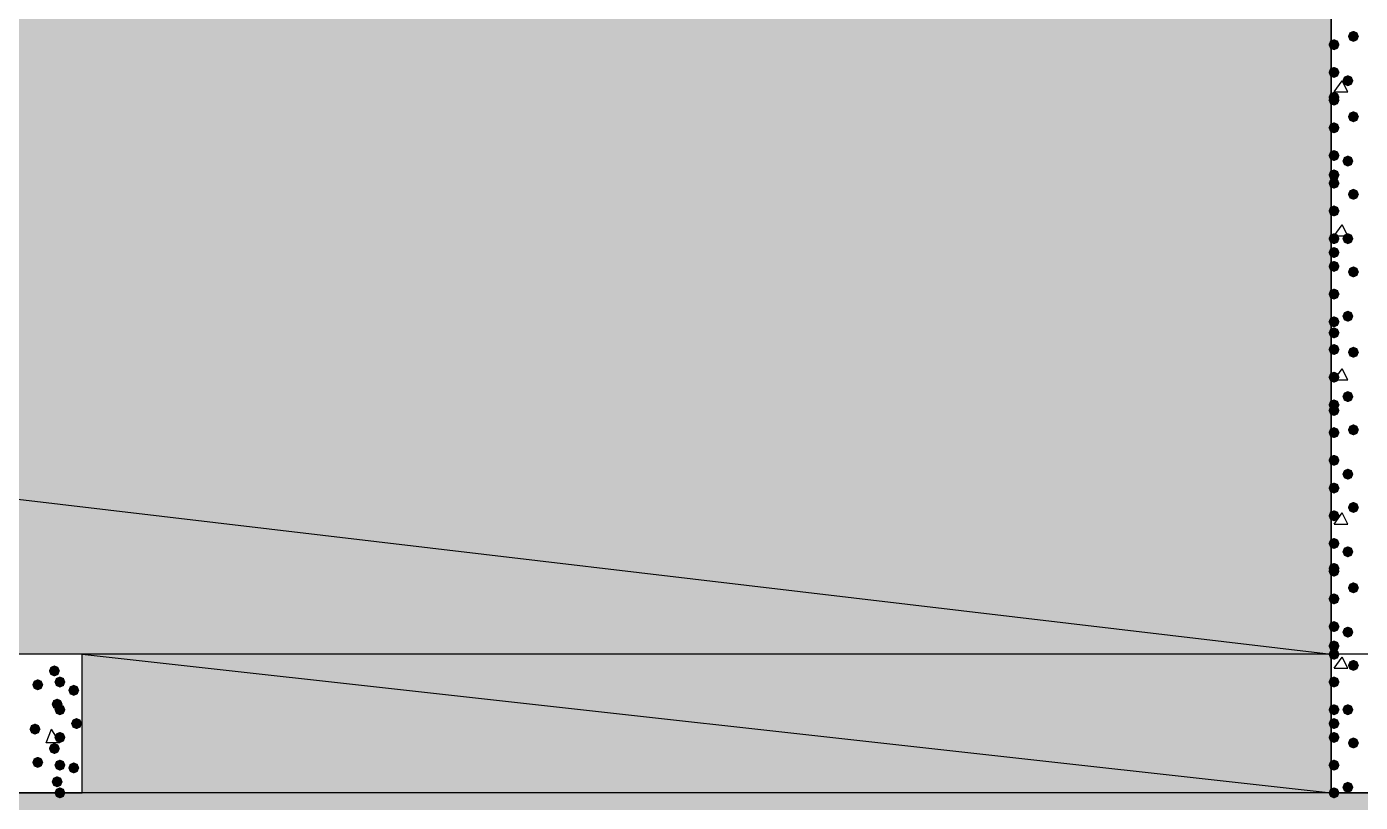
# Model space of a CAD drawing. Header units: millimetres. Extents: x 0 to 420, y 0 to 297.
# Drawn here: x 181.19 to 201.57, y 105.6 to 117.45 of the extents above; entities that cross this region are included whole.
import ezdxf

# ---------------------------------------------------------------- set-up
doc = ezdxf.new("R2010")
doc.units = ezdxf.units.MM
doc.layers.get('0').update_dxf_attribs({"linetype": 'CONTINUOUS'})

msp = doc.modelspace()

# ---------------------------------------------------------------- hatches: boundary and pattern name
at = {"true_color": 0x000008}
h = msp.add_hatch(color=0, dxfattribs=at)
h.paths.add_polyline_path([(201.125667, 126.915333), (39.708667, 126.915333), (201.125667, 107.865333)], flags=0)
h.paths.add_polyline_path([(39.708667, 126.915333), (201.125667, 107.865333), (39.708667, 107.865333)], flags=0)
for points in [[(201.252667, 117.178667), (201.227796, 117.118871), (201.168, 117.094), (201.108204, 117.118871), (201.083333, 117.178667), (201.108204, 117.238462), (201.168, 117.263333), (201.227796, 117.238463)], [(201.549, 117.305667), (201.524129, 117.245871), (201.464333, 117.221), (201.404538, 117.245871), (201.379667, 117.305667), (201.404537, 117.365462), (201.464333, 117.390333), (201.524129, 117.365463)], [(201.252667, 116.755333), (201.227796, 116.695538), (201.168, 116.670667), (201.108204, 116.695538), (201.083333, 116.755333), (201.108204, 116.815129), (201.168, 116.84), (201.227796, 116.815129)], [(201.464333, 116.628333), (201.439462, 116.568537), (201.379667, 116.543667), (201.319871, 116.568537), (201.295, 116.628333), (201.319871, 116.688129), (201.379667, 116.713), (201.439462, 116.688129)], [(201.252667, 116.374333), (201.227796, 116.314537), (201.168, 116.289667), (201.108204, 116.314537), (201.083333, 116.374333), (201.108204, 116.434129), (201.168, 116.459), (201.227796, 116.434129)], [(201.252667, 116.332), (201.227796, 116.272204), (201.168, 116.247333), (201.108204, 116.272204), (201.083333, 116.332), (201.108204, 116.391796), (201.168, 116.416667), (201.227796, 116.391796)], [(201.252667, 115.908667), (201.227796, 115.848871), (201.168, 115.824), (201.108204, 115.848871), (201.083333, 115.908667), (201.108204, 115.968462), (201.168, 115.993333), (201.227796, 115.968463)], [(201.549, 116.078), (201.524129, 116.018204), (201.464333, 115.993333), (201.404538, 116.018204), (201.379667, 116.078), (201.404537, 116.137796), (201.464333, 116.162667), (201.524129, 116.137796)], [(201.252667, 115.485333), (201.227796, 115.425538), (201.168, 115.400667), (201.108204, 115.425538), (201.083333, 115.485333), (201.108204, 115.545129), (201.168, 115.57), (201.227796, 115.545129)], [(201.464333, 115.400667), (201.439462, 115.340871), (201.379667, 115.316), (201.319871, 115.340871), (201.295, 115.400667), (201.319871, 115.460462), (201.379667, 115.485333), (201.439462, 115.460463)], [(201.252667, 115.189), (201.227796, 115.129204), (201.168, 115.104333), (201.108204, 115.129204), (201.083333, 115.189), (201.108204, 115.248796), (201.168, 115.273667), (201.227796, 115.248796)], [(201.252667, 115.062), (201.227796, 115.002204), (201.168, 114.977333), (201.108204, 115.002204), (201.083333, 115.062), (201.108204, 115.121796), (201.168, 115.146667), (201.227796, 115.121796)], [(201.549, 114.892667), (201.524129, 114.832871), (201.464333, 114.808), (201.404538, 114.832871), (201.379667, 114.892667), (201.404537, 114.952462), (201.464333, 114.977333), (201.524129, 114.952463)], [(201.252667, 114.638667), (201.227796, 114.578871), (201.168, 114.554), (201.108204, 114.578871), (201.083333, 114.638667), (201.108204, 114.698462), (201.168, 114.723333), (201.227796, 114.698463)], [(201.252667, 114.215333), (201.227796, 114.155538), (201.168, 114.130667), (201.108204, 114.155538), (201.083333, 114.215333), (201.108204, 114.275129), (201.168, 114.3), (201.227796, 114.275129)], [(201.464333, 114.215333), (201.439462, 114.155538), (201.379667, 114.130667), (201.319871, 114.155538), (201.295, 114.215333), (201.319871, 114.275129), (201.379667, 114.3), (201.439462, 114.275129)], [(201.252667, 114.003667), (201.227796, 113.943871), (201.168, 113.919), (201.108204, 113.943871), (201.083333, 114.003667), (201.108204, 114.063462), (201.168, 114.088333), (201.227796, 114.063463)], [(201.252667, 113.792), (201.227796, 113.732204), (201.168, 113.707333), (201.108204, 113.732204), (201.083333, 113.792), (201.108204, 113.851796), (201.168, 113.876667), (201.227796, 113.851796)], [(201.549, 113.707333), (201.524129, 113.647538), (201.464333, 113.622667), (201.404538, 113.647538), (201.379667, 113.707333), (201.404537, 113.767129), (201.464333, 113.792), (201.524129, 113.767129)], [(201.252667, 113.368667), (201.227796, 113.308871), (201.168, 113.284), (201.108204, 113.308871), (201.083333, 113.368667), (201.108204, 113.428462), (201.168, 113.453333), (201.227796, 113.428463)], [(201.252667, 112.945333), (201.227796, 112.885538), (201.168, 112.860667), (201.108204, 112.885538), (201.083333, 112.945333), (201.108204, 113.005129), (201.168, 113.03), (201.227796, 113.005129)], [(201.464333, 113.03), (201.439462, 112.970204), (201.379667, 112.945333), (201.319871, 112.970204), (201.295, 113.03), (201.319871, 113.089796), (201.379667, 113.114667), (201.439462, 113.089796)], [(201.252667, 112.776), (201.227796, 112.716204), (201.168, 112.691333), (201.108204, 112.716204), (201.083333, 112.776), (201.108204, 112.835796), (201.168, 112.860667), (201.227796, 112.835796)], [(201.252667, 112.522), (201.227796, 112.462204), (201.168, 112.437333), (201.108204, 112.462204), (201.083333, 112.522), (201.108204, 112.581796), (201.168, 112.606667), (201.227796, 112.581796)], [(201.549, 112.479667), (201.524129, 112.419871), (201.464333, 112.395), (201.404538, 112.419871), (201.379667, 112.479667), (201.404537, 112.539462), (201.464333, 112.564333), (201.524129, 112.539463)], [(201.252667, 112.098667), (201.227796, 112.038871), (201.168, 112.014), (201.108204, 112.038871), (201.083333, 112.098667), (201.108204, 112.158462), (201.168, 112.183333), (201.227796, 112.158463)], [(201.252667, 111.675333), (201.227796, 111.615538), (201.168, 111.590667), (201.108204, 111.615538), (201.083333, 111.675333), (201.108204, 111.735129), (201.168, 111.76), (201.227796, 111.735129)], [(201.464333, 111.802333), (201.439462, 111.742537), (201.379667, 111.717667), (201.319871, 111.742537), (201.295, 111.802333), (201.319871, 111.862129), (201.379667, 111.887), (201.439462, 111.862129)], [(201.252667, 111.590667), (201.227796, 111.530871), (201.168, 111.506), (201.108204, 111.530871), (201.083333, 111.590667), (201.108204, 111.650462), (201.168, 111.675333), (201.227796, 111.650463)], [(201.252667, 111.252), (201.227796, 111.192204), (201.168, 111.167333), (201.108204, 111.192204), (201.083333, 111.252), (201.108204, 111.311796), (201.168, 111.336667), (201.227796, 111.311796)], [(201.549, 111.294333), (201.524129, 111.234537), (201.464333, 111.209667), (201.404538, 111.234537), (201.379667, 111.294333), (201.404537, 111.354129), (201.464333, 111.379), (201.524129, 111.354129)], [(201.252667, 110.828667), (201.227796, 110.768871), (201.168, 110.744), (201.108204, 110.768871), (201.083333, 110.828667), (201.108204, 110.888462), (201.168, 110.913333), (201.227796, 110.888463)], [(201.464333, 110.617), (201.439462, 110.557204), (201.379667, 110.532333), (201.319871, 110.557204), (201.295, 110.617), (201.319871, 110.676796), (201.379667, 110.701667), (201.439462, 110.676796)], [(201.252667, 110.405333), (201.227796, 110.345538), (201.168, 110.320667), (201.108204, 110.345538), (201.083333, 110.405333), (201.108204, 110.465129), (201.168, 110.49), (201.227796, 110.465129)], [(201.252667, 110.405333), (201.227796, 110.345538), (201.168, 110.320667), (201.108204, 110.345538), (201.083333, 110.405333), (201.108204, 110.465129), (201.168, 110.49), (201.227796, 110.465129)], [(201.549, 110.109), (201.524129, 110.049204), (201.464333, 110.024333), (201.404538, 110.049204), (201.379667, 110.109), (201.404537, 110.168796), (201.464333, 110.193667), (201.524129, 110.168796)], [(201.252667, 109.982), (201.227796, 109.922204), (201.168, 109.897333), (201.108204, 109.922204), (201.083333, 109.982), (201.108204, 110.041796), (201.168, 110.066667), (201.227796, 110.041796)], [(201.252667, 109.558667), (201.227796, 109.498871), (201.168, 109.474), (201.108204, 109.498871), (201.083333, 109.558667), (201.108204, 109.618462), (201.168, 109.643333), (201.227796, 109.618463)], [(201.464333, 109.431667), (201.439462, 109.371871), (201.379667, 109.347), (201.319871, 109.371871), (201.295, 109.431667), (201.319871, 109.491462), (201.379667, 109.516333), (201.439462, 109.491463)], [(201.252667, 109.177667), (201.227796, 109.117871), (201.168, 109.093), (201.108204, 109.117871), (201.083333, 109.177667), (201.108204, 109.237462), (201.168, 109.262333), (201.227796, 109.237463)], [(201.252667, 109.135333), (201.227796, 109.075538), (201.168, 109.050667), (201.108204, 109.075538), (201.083333, 109.135333), (201.108204, 109.195129), (201.168, 109.22), (201.227796, 109.195129)], [(201.549, 108.881333), (201.524129, 108.821537), (201.464333, 108.796667), (201.404538, 108.821537), (201.379667, 108.881333), (201.404537, 108.941129), (201.464333, 108.966), (201.524129, 108.941129)], [(201.252667, 108.712), (201.227796, 108.652204), (201.168, 108.627333), (201.108204, 108.652204), (201.083333, 108.712), (201.108204, 108.771796), (201.168, 108.796667), (201.227796, 108.771796)], [(201.252667, 108.288667), (201.227796, 108.228871), (201.168, 108.204), (201.108204, 108.228871), (201.083333, 108.288667), (201.108204, 108.348462), (201.168, 108.373333), (201.227796, 108.348463)], [(201.464333, 108.204), (201.439462, 108.144204), (201.379667, 108.119333), (201.319871, 108.144204), (201.295, 108.204), (201.319871, 108.263796), (201.379667, 108.288667), (201.439462, 108.263796)], [(201.252667, 107.992333), (201.227796, 107.932538), (201.168, 107.907667), (201.108204, 107.932538), (201.083333, 107.992333), (201.108204, 108.052129), (201.168, 108.077), (201.227796, 108.052129)], [(201.252667, 107.865333), (201.227796, 107.805538), (201.168, 107.780667), (201.108204, 107.805538), (201.083333, 107.865333), (201.108204, 107.925129), (201.168, 107.95), (201.227796, 107.925129)]]:
    msp.add_hatch(color=0, dxfattribs=at).paths.add_polyline_path(points, flags=0)
h = msp.add_hatch(color=0, dxfattribs=at)
h.paths.add_polyline_path([(201.125667, 107.865333), (182.033333, 107.865333), (201.125667, 105.748667)], flags=0)
h.paths.add_polyline_path([(182.033333, 107.865333), (201.125667, 105.748667), (182.033333, 105.748667)], flags=0)
at = {"true_color": 0x000007}
for points in [[(181.694667, 107.611333), (181.669796, 107.551537), (181.61, 107.526667), (181.550204, 107.551537), (181.525333, 107.611333), (181.550204, 107.671129), (181.61, 107.696), (181.669796, 107.671129)], [(201.549, 107.696), (201.524129, 107.636204), (201.464333, 107.611333), (201.404538, 107.636204), (201.379667, 107.696), (201.404537, 107.755796), (201.464333, 107.780667), (201.524129, 107.755796)], [(181.440667, 107.399667), (181.415796, 107.339871), (181.356, 107.315), (181.296204, 107.339871), (181.271333, 107.399667), (181.296204, 107.459462), (181.356, 107.484333), (181.415796, 107.459463)], [(181.779333, 107.442), (181.754462, 107.382204), (181.694667, 107.357333), (181.634871, 107.382204), (181.61, 107.442), (181.634871, 107.501796), (181.694667, 107.526667), (181.754462, 107.501796)], [(201.252667, 107.442), (201.227796, 107.382204), (201.168, 107.357333), (201.108204, 107.382204), (201.083333, 107.442), (201.108204, 107.501796), (201.168, 107.526667), (201.227796, 107.501796)], [(181.991, 107.315), (181.966129, 107.255204), (181.906333, 107.230333), (181.846538, 107.255204), (181.821667, 107.315), (181.846537, 107.374796), (181.906333, 107.399667), (181.966129, 107.374796)], [(181.737, 107.103333), (181.712129, 107.043538), (181.652333, 107.018667), (181.592537, 107.043538), (181.567667, 107.103333), (181.592537, 107.163129), (181.652333, 107.188), (181.712129, 107.163129)], [(181.779333, 107.018667), (181.754462, 106.958871), (181.694667, 106.934), (181.634871, 106.958871), (181.61, 107.018667), (181.634871, 107.078462), (181.694667, 107.103333), (181.754462, 107.078463)], [(201.252667, 107.018667), (201.227796, 106.958871), (201.168, 106.934), (201.108204, 106.958871), (201.083333, 107.018667), (201.108204, 107.078462), (201.168, 107.103333), (201.227796, 107.078463)], [(201.464333, 107.018667), (201.439462, 106.958871), (201.379667, 106.934), (201.319871, 106.958871), (201.295, 107.018667), (201.319871, 107.078462), (201.379667, 107.103333), (201.439462, 107.078463)], [(182.033333, 106.807), (182.008463, 106.747204), (181.948667, 106.722333), (181.888871, 106.747204), (181.864, 106.807), (181.888871, 106.866796), (181.948667, 106.891667), (182.008462, 106.866796)], [(201.252667, 106.807), (201.227796, 106.747204), (201.168, 106.722333), (201.108204, 106.747204), (201.083333, 106.807), (201.108204, 106.866796), (201.168, 106.891667), (201.227796, 106.866796)], [(181.398333, 106.722333), (181.373462, 106.662537), (181.313667, 106.637667), (181.253871, 106.662537), (181.229, 106.722333), (181.253871, 106.782129), (181.313667, 106.807), (181.373462, 106.782129)], [(181.779333, 106.595333), (181.754462, 106.535538), (181.694667, 106.510667), (181.634871, 106.535538), (181.61, 106.595333), (181.634871, 106.655129), (181.694667, 106.68), (181.754462, 106.655129)], [(201.252667, 106.595333), (201.227796, 106.535538), (201.168, 106.510667), (201.108204, 106.535538), (201.083333, 106.595333), (201.108204, 106.655129), (201.168, 106.68), (201.227796, 106.655129)], [(181.694667, 106.426), (181.669796, 106.366204), (181.61, 106.341333), (181.550204, 106.366204), (181.525333, 106.426), (181.550204, 106.485796), (181.61, 106.510667), (181.669796, 106.485796)], [(201.549, 106.510667), (201.524129, 106.450871), (201.464333, 106.426), (201.404538, 106.450871), (201.379667, 106.510667), (201.404537, 106.570462), (201.464333, 106.595333), (201.524129, 106.570463)], [(181.440667, 106.214333), (181.415796, 106.154537), (181.356, 106.129667), (181.296204, 106.154537), (181.271333, 106.214333), (181.296204, 106.274129), (181.356, 106.299), (181.415796, 106.274129)], [(181.779333, 106.172), (181.754462, 106.112204), (181.694667, 106.087333), (181.634871, 106.112204), (181.61, 106.172), (181.634871, 106.231796), (181.694667, 106.256667), (181.754462, 106.231796)], [(181.991, 106.129667), (181.966129, 106.069871), (181.906333, 106.045), (181.846538, 106.069871), (181.821667, 106.129667), (181.846537, 106.189462), (181.906333, 106.214333), (181.966129, 106.189463)], [(201.252667, 106.172), (201.227796, 106.112204), (201.168, 106.087333), (201.108204, 106.112204), (201.083333, 106.172), (201.108204, 106.231796), (201.168, 106.256667), (201.227796, 106.231796)], [(181.737, 105.918), (181.712129, 105.858204), (181.652333, 105.833333), (181.592537, 105.858204), (181.567667, 105.918), (181.592537, 105.977796), (181.652333, 106.002667), (181.712129, 105.977796)], [(181.779333, 105.748667), (181.754462, 105.688871), (181.694667, 105.664), (181.634871, 105.688871), (181.61, 105.748667), (181.634871, 105.808462), (181.694667, 105.833333), (181.754462, 105.808463)], [(201.252667, 105.748667), (201.227796, 105.688871), (201.168, 105.664), (201.108204, 105.688871), (201.083333, 105.748667), (201.108204, 105.808462), (201.168, 105.833333), (201.227796, 105.808463)], [(201.464333, 105.833333), (201.439462, 105.773538), (201.379667, 105.748667), (201.319871, 105.773538), (201.295, 105.833333), (201.319871, 105.893129), (201.379667, 105.918), (201.439462, 105.893129)]]:
    msp.add_hatch(color=0, dxfattribs=at).paths.add_polyline_path(points, flags=0)
at = {"true_color": 0x000008}
h = msp.add_hatch(color=0, dxfattribs=at)
h.paths.add_polyline_path([(385.826, 105.748667), (39.708667, 105.748667), (385.826, 86.656333)], flags=0)
h.paths.add_polyline_path([(39.708667, 105.748667), (385.826, 86.656333), (39.708667, 86.656333)], flags=0)

# ---------------------------------------------------------------- linework, layer by layer
at = {"color": 0, "true_color": 0x000007}
for points in [[(38.650333, 126.915333), (38.650333, 150.241), (386.884333, 150.241), (386.884333, 126.915333), (224.409, 126.915333), (224.409, 105.748667), (201.125667, 105.748667), (201.125667, 126.915333)], [(38.650333, 126.915333), (38.650333, 150.241), (386.884333, 150.241), (386.884333, 126.915333), (224.409, 126.915333), (224.409, 105.748667), (201.125667, 105.748667), (201.125667, 126.915333)], [(179.916667, 107.865333), (179.916667, 105.748667), (182.033333, 105.748667), (182.033333, 107.865333)], [(201.125667, 107.865333), (201.125667, 105.748667), (203.242333, 105.748667), (203.242333, 107.865333)]]:
    msp.add_lwpolyline(points, close=True, dxfattribs=at)
at = {"color": 0, "true_color": 0x000008}
for points in [[(201.125667, 126.915333), (39.708667, 126.915333), (201.125667, 107.865333)], [(39.708667, 126.915333), (201.125667, 107.865333), (39.708667, 107.865333)], [(201.125667, 107.865333), (182.033333, 107.865333), (201.125667, 105.748667)], [(182.033333, 107.865333), (201.125667, 105.748667), (182.033333, 105.748667)], [(385.826, 105.748667), (39.708667, 105.748667), (385.826, 86.656333)]]:
    msp.add_lwpolyline(points, close=True, dxfattribs=at)
at = {"color": 0, "true_color": 0x000007}
for points in [[(201.125667, 126.915333), (201.125667, 107.865333)], [(201.168, 107.653667), (201.295, 107.823)], [(201.168, 107.653667), (201.379667, 107.653667)], [(201.379667, 107.653667), (201.295, 107.823)], [(181.694667, 106.510667), (181.483, 106.510667), (181.567667, 106.722333)], [(181.694667, 106.510667), (181.567667, 106.722333)]]:
    msp.add_lwpolyline(points, dxfattribs=at)
at = {"color": 0, "true_color": 0x000008}
for points in [[(201.168, 116.459), (201.295, 116.628333)], [(201.379667, 116.459), (201.295, 116.628333)], [(201.168, 116.459), (201.379667, 116.459)], [(201.168, 114.257667), (201.295, 114.427)], [(201.379667, 114.257667), (201.295, 114.427)], [(201.168, 114.257667), (201.379667, 114.257667)], [(201.168, 112.056333), (201.295, 112.225667)], [(201.379667, 112.056333), (201.295, 112.225667)], [(201.168, 112.056333), (201.379667, 112.056333)], [(201.168, 109.855), (201.295, 110.024333)], [(201.379667, 109.855), (201.295, 110.024333)], [(201.168, 109.855), (201.379667, 109.855)]]:
    msp.add_lwpolyline(points, dxfattribs=at)

doc.saveas('drawing.dxf')
